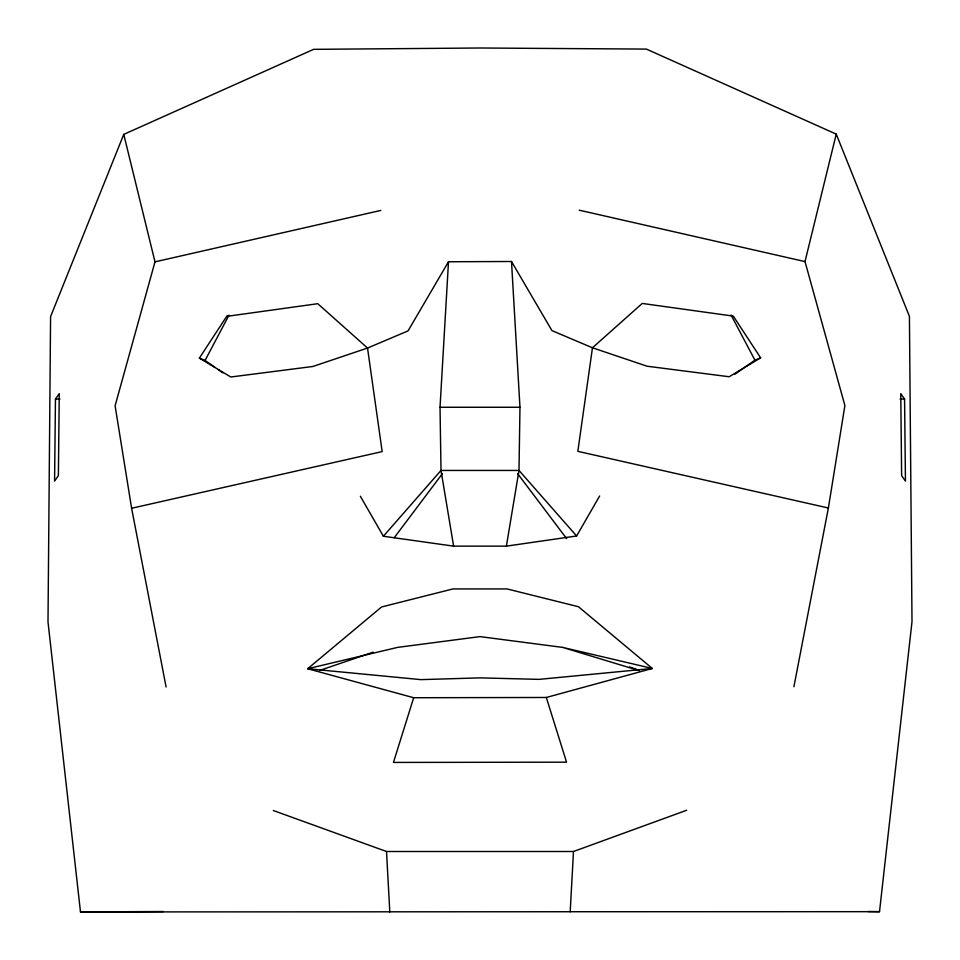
<?xml version="1.0" encoding="UTF-8"?>
<svg xmlns="http://www.w3.org/2000/svg" width="960" height="960" viewBox="0 0 960 960"><rect width="100%" height="100%" fill="white"/><g stroke="black" fill="none" stroke-linecap="round" stroke-linejoin="round"><path stroke-width="1.44" d="M55.452 399.072L54.576 481.104L58.38 475.68L59.256 393.648L55.452 399.072L59.952 399.072M214.56 367.056L205.08 360.432L228.948 315.24L226.692 316.38L199.368 358.116L230.796 377.004L312.924 366.468L367.536 348.048L408.048 330.888L448.5 261.756L511.5 261.492L519.972 407.268L519 470.448L506.376 546.144L453.624 546.144L383.388 536.244L360.36 496.248M570.192 911.736L879.516 911.676L912 621.684L909.42 316.356L836.244 134.124L646.38 49.092L480 48L313.62 49.344L123.756 134.388L50.58 316.608L48 621.948L80.484 911.94L570.192 911.736L573.492 851.508L686.676 810.252M453.624 546.144L441 470.448L440.028 407.268L448.5 261.756M793.908 686.748L828.384 508.008L844.896 405.54L805.008 261.588L836.244 134.124M123.756 134.388L154.992 261.852L115.104 405.804L131.616 508.272L166.092 687.012M413.676 697.728L393.456 762.432L566.544 762.18L546.324 697.476L413.676 697.728L307.668 668.736L381.576 606.972L452.94 588.936L507.06 588.936L578.424 606.72L652.332 668.472L546.324 697.476M506.376 546.144L576.612 535.98L599.64 495.996M394.224 537.72L442.356 473.712M383.388 536.244L441 470.448L519 470.448L576.612 535.98M734.784 374.256L754.92 360.168L760.632 357.864L733.308 316.116L642.24 303.444L592.464 347.784L577.836 451.332L828.384 508.008M760.632 357.864L729.204 376.752L647.076 366.216L592.464 347.784L551.952 330.624L511.5 261.492M319.524 670.5L373.188 652.164M154.992 261.852L380.784 210.432M131.616 508.272L382.164 451.596L367.536 348.048L317.76 303.696L226.692 316.38M80.484 911.94L163.38 911.52M900.072 399.072L904.572 399.072L905.448 481.104L901.632 475.68L900.768 393.648L904.572 399.072M440.028 407.268L519.972 407.268M273.324 810.516L386.508 851.508L573.492 851.508M868.032 911.52L879.516 911.676M562.656 647.4L479.976 636.612L397.596 647.388L307.668 668.736L420.888 679.632L479.916 677.868L539.112 679.368L652.332 668.472L562.656 647.4L639.396 670.68M579.216 210.18L805.008 261.588M629.532 666.924L636.6 669.372M199.368 358.116L205.08 360.432M218.112 369.54L222.84 372.852M517.644 473.688L566.664 538.656M731.052 314.976L754.92 360.168M386.508 851.508L389.808 912"/></g></svg>
